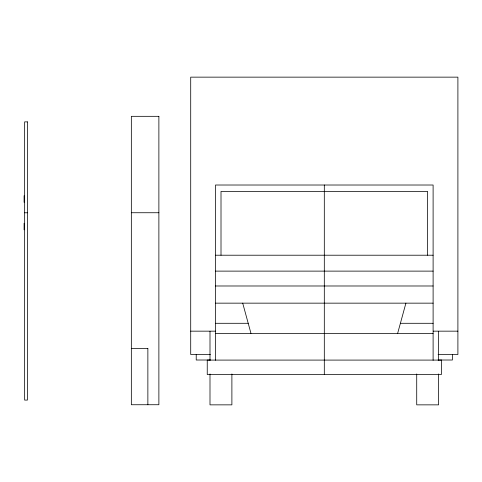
<?xml version="1.0" encoding="UTF-8"?>
<svg xmlns="http://www.w3.org/2000/svg" width="482" height="482" viewBox="0 0 482 482"><rect width="100%" height="100%" fill="white"/><g stroke="black" fill="none" stroke-linecap="round" stroke-linejoin="round"><path stroke-width="0.72" d="M397.644 333.369L405.91 303.154M24.648 212.779L27.408 212.779M131.339 212.737L158.879 212.737M215.502 255.213L433.107 255.213M215.502 271.119L433.107 271.119M215.502 285.989L433.107 285.989M215.502 303.154L433.107 303.154M215.502 323.295L248.212 323.295M400.397 323.295L433.107 323.295M190.709 331.158L215.508 331.158M433.294 331.158L457.9 331.158M215.502 333.369L433.107 333.369M131.339 348.498L147.866 348.516M210.423 354.499L190.709 354.499L190.709 77.144L457.9 77.144L457.9 354.499L438.09 354.499M210.423 360.012L196.222 360.012L196.222 354.499M438.09 360.012L452.393 360.012L452.393 354.499M242.705 303.154L250.965 333.369M438.62 331.285L438.62 360.138M438.62 373.96L438.62 404.856L416.719 404.856L416.719 373.96M433.107 360.301L433.107 185.016L215.502 185.016L215.502 360.301M427.6 255.213L427.6 191.42L221.009 191.42L221.009 255.213M324.308 185.016L324.308 374.556M231.89 373.96L231.89 404.856L209.995 404.856L209.995 373.96M209.995 331.285L209.995 360.138M147.866 348.498L147.866 404.747M24.1 195.71L24.1 202.301M24.1 223.262L24.1 229.842M158.879 116.325L131.339 116.325L131.339 404.747L158.879 404.729L158.879 116.325M27.408 121.88L24.648 121.88L24.648 400.084L27.408 400.084L27.408 121.88M441.373 360.09L207.242 360.09L207.242 374.556L441.373 374.556L441.373 360.09"/></g></svg>
